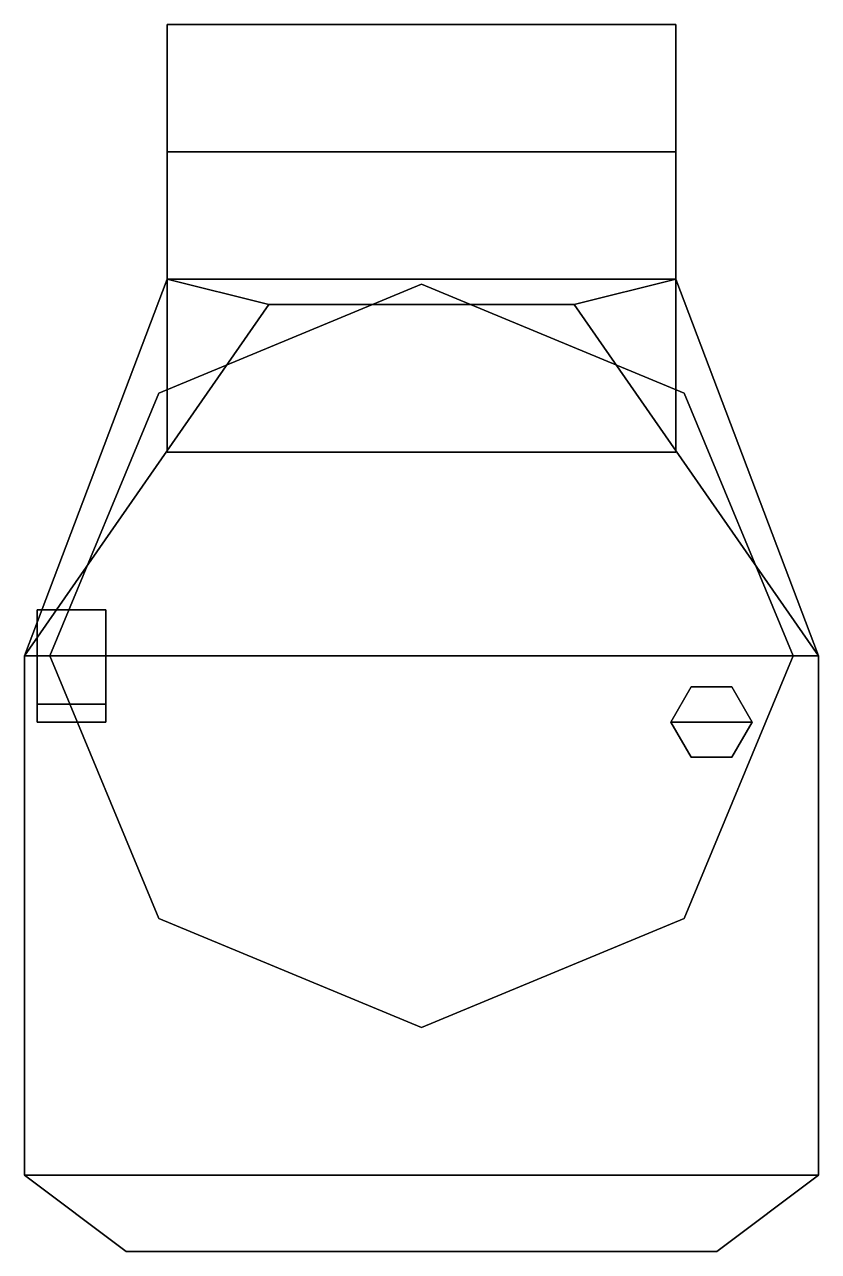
# Model space of a CAD drawing. Extents: x -0.78 to 0.78, y -1.17 to 1.24.
import ezdxf

# ---------------------------------------------------------------- set-up
doc = ezdxf.new("R2010")
doc.units = 0
doc.layers.add('TURRET', color=2, linetype='CONTINUOUS')

msp = doc.modelspace()

# ---------------------------------------------------------------- linework, layer by layer
at = {"layer": 'TURRET'}
for points in [[(0.5, 1.24, 2.18), (0.5, 1.24, 1.95), (-0.5, 1.24, 1.95), (-0.5, 1.24, 2.18)], [(-0.5, 1.24, 1.95), (-0.5, 0.99, 1.7), (-0.5, 0.99, 2.43), (-0.5, 1.24, 2.18)], [(0.5, 1.24, 1.95), (0.5, 0.99, 1.7), (-0.5, 0.99, 1.7), (-0.5, 1.24, 1.95)], [(-0.5, 1.24, 2.18), (-0.5, 0.99, 2.43), (0.5, 0.99, 2.43), (0.5, 1.24, 2.18)], [(0.5, 0.99, 2.43), (0.5, 0.99, 1.7), (0.5, 1.24, 1.95), (0.5, 1.24, 2.18)], [(-0.5, 0.99, 1.7), (-0.5, 0.4, 1.7), (-0.5, 0.4, 2.43), (-0.5, 0.99, 2.43)], [(0.5, 0.99, 1.7), (0.5, 0.4, 1.7), (-0.5, 0.4, 1.7), (-0.5, 0.99, 1.7)], [(-0.5, 0.99, 2.43), (-0.5, 0.4, 2.43), (0.5, 0.4, 2.43), (0.5, 0.99, 2.43)], [(0.5, 0.4, 2.43), (0.5, 0.4, 1.7), (0.5, 0.99, 1.7), (0.5, 0.99, 2.43)], [(-0.5, 0.74, 1.635), (-0.78, 0, 1.635), (-0.78, 0, 2.64), (-0.3, 0.69, 2.44)], [(0.5, 0.74, 1.635), (0.78, 0, 1.635), (-0.78, 0, 1.635), (-0.5, 0.74, 1.635)], [(0, 0.73, 1.5), (-0.5162, 0.5162, 1.5), (-0.5162, 0.5162, 1.635), (0, 0.73, 1.635)], [(0.3, 0.69, 2.44), (0.5, 0.74, 1.635), (-0.5, 0.74, 1.635), (-0.3, 0.69, 2.44)], [(0.5162, 0.5162, 1.5), (0, 0.73, 1.5), (0, 0.73, 1.635), (0.5162, 0.5162, 1.635)], [(0.78, 0, 2.64), (0.78, 0, 1.635), (0.5, 0.74, 1.635), (0.3, 0.69, 2.44)], [(-0.3, 0.69, 2.44), (-0.78, 0, 2.64), (0.78, 0, 2.64), (0.3, 0.69, 2.44)], [(-0.5162, 0.5162, 1.5), (-0.73, 0, 1.5), (-0.73, 0, 1.635), (-0.5162, 0.5162, 1.635)], [(0.73, 0, 1.5), (0.5162, 0.5162, 1.5), (0.5162, 0.5162, 1.635), (0.73, 0, 1.635)], [(-0.755, 0.09, 2.62), (-0.755, -0.13, 2.62), (-0.755, -0.095, 2.7), (-0.755, 0.09, 2.7)], [(-0.62, 0.09, 2.7), (-0.62, 0.09, 2.62), (-0.755, 0.09, 2.62), (-0.755, 0.09, 2.7)], [(-0.62, 0.09, 2.62), (-0.62, -0.13, 2.62), (-0.755, -0.13, 2.62), (-0.755, 0.09, 2.62)], [(-0.755, 0.09, 2.7), (-0.755, -0.095, 2.7), (-0.62, -0.095, 2.7), (-0.62, 0.09, 2.7)], [(-0.62, -0.095, 2.7), (-0.62, -0.13, 2.62), (-0.62, 0.09, 2.62), (-0.62, 0.09, 2.7)], [(-0.78, 0, 1.635), (-0.78, -1.02, 1.635), (-0.78, -1.02, 2.64), (-0.78, 0, 2.64)], [(0.78, 0, 1.635), (0.78, -1.02, 1.635), (-0.78, -1.02, 1.635), (-0.78, 0, 1.635)], [(-0.78, 0, 2.64), (-0.78, -1.02, 2.64), (0.78, -1.02, 2.64), (0.78, 0, 2.64)], [(0.78, -1.02, 2.64), (0.78, -1.02, 1.635), (0.78, 0, 1.635), (0.78, 0, 2.64)], [(-0.73, 0, 1.5), (-0.5162, -0.5162, 1.5), (-0.5162, -0.5162, 1.635), (-0.73, 0, 1.635)], [(0.5162, -0.5162, 1.5), (0.73, 0, 1.5), (0.73, 0, 1.635), (0.5162, -0.5162, 1.635)], [(0.53, -0.0607, 2.64), (0.49, -0.13, 2.64), (0.49, -0.13, 2.74), (0.53, -0.0607, 2.74)], [(0.61, -0.0607, 2.74), (0.53, -0.0607, 2.74), (0.49, -0.13, 2.74), (0.65, -0.13, 2.74)], [(0.61, -0.0607, 2.64), (0.53, -0.0607, 2.64), (0.53, -0.0607, 2.74), (0.61, -0.0607, 2.74)], [(0.65, -0.13, 2.64), (0.61, -0.0607, 2.64), (0.61, -0.0607, 2.74), (0.65, -0.13, 2.74)], [(-0.755, -0.095, 2.7), (-0.755, -0.13, 2.62), (-0.62, -0.13, 2.62), (-0.62, -0.095, 2.7)], [(0.49, -0.13, 2.64), (0.53, -0.1993, 2.64), (0.53, -0.1993, 2.74), (0.49, -0.13, 2.74)], [(0.65, -0.13, 2.74), (0.49, -0.13, 2.74), (0.53, -0.1993, 2.74), (0.61, -0.1993, 2.74)], [(0.61, -0.1993, 2.64), (0.65, -0.13, 2.64), (0.65, -0.13, 2.74), (0.61, -0.1993, 2.74)], [(0.53, -0.1993, 2.64), (0.61, -0.1993, 2.64), (0.61, -0.1993, 2.74), (0.53, -0.1993, 2.74)], [(-0.5162, -0.5162, 1.5), (0, -0.73, 1.5), (0, -0.73, 1.635), (-0.5162, -0.5162, 1.635)], [(0, -0.73, 1.5), (0.5162, -0.5162, 1.5), (0.5162, -0.5162, 1.635), (0, -0.73, 1.635)], [(-0.78, -1.02, 1.635), (-0.58, -1.17, 1.635), (-0.58, -1.17, 2.635), (-0.78, -1.02, 2.64)], [(0.78, -1.02, 1.635), (0.58, -1.17, 1.635), (-0.58, -1.17, 1.635), (-0.78, -1.02, 1.635)], [(-0.78, -1.02, 2.64), (-0.58, -1.17, 2.635), (0.58, -1.17, 2.635), (0.78, -1.02, 2.64)], [(0.58, -1.17, 2.635), (0.58, -1.17, 1.635), (0.78, -1.02, 1.635), (0.78, -1.02, 2.64)], [(-0.58, -1.17, 2.635), (-0.58, -1.17, 1.635), (0.58, -1.17, 1.635), (0.58, -1.17, 2.635)]]:
    msp.add_3dface(points, dxfattribs=at)

doc.saveas('drawing.dxf')
